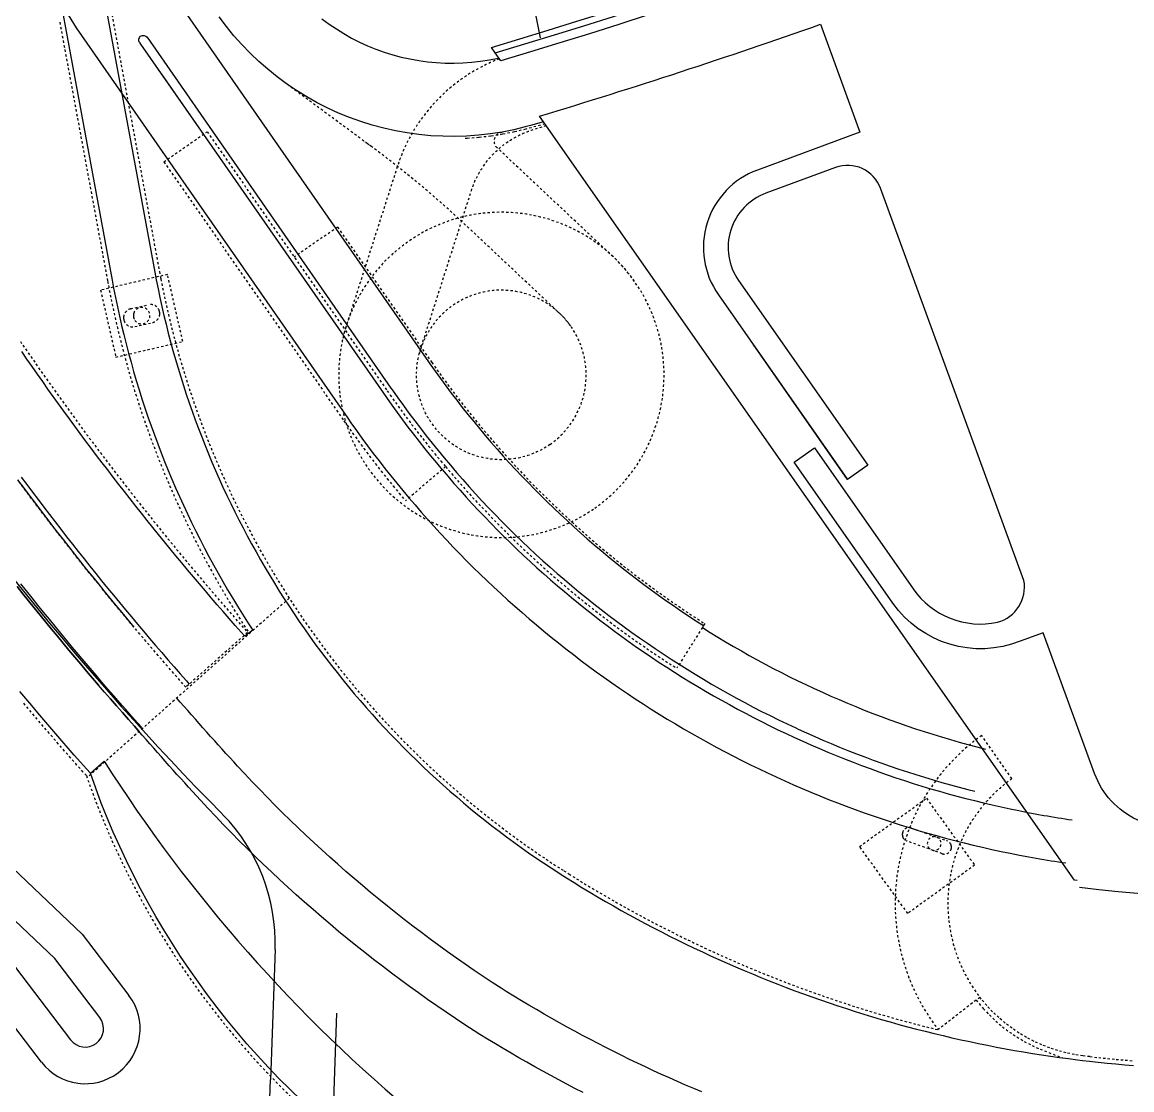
# Model space of a CAD drawing. Header units: millimetres. Extents: x 152904052 to 153933663, y 538271515 to 539240469.
# Drawn here: x 153546542 to 153547753, y 539108637 to 539109802 of the extents above; entities that cross this region are included whole.
import ezdxf

# ---------------------------------------------------------------- set-up
doc = ezdxf.new("R2010")
doc.units = ezdxf.units.MM
doc.linetypes.add('HIDDEN', pattern=[5.08, 2.54, -2.54])
doc.layers.add('BORD', color=7, linetype='Continuous')

msp = doc.modelspace()

# ---------------------------------------------------------------- linework, layer by layer
at = {"layer": 'BORD', "color": 133, "ltscale": 10}
for points in [[(153546563.29219, 539108667.0781767), (153545325.695224, 539110291.6564128, -0.1921171724589647), (153545235.0982918, 539110617.2348299), (153545240.0872142, 539110663.1586404, 0.4142135624070716), (153545107.1644726, 539110828.4811876), (153544920.7460086, 539110848.7327139, 0.212556561656881), (153544866.5287806, 539110831.3254659), (153544598.7239306, 539110591.8802946, 0.4142135623487193), (153544586.8824006, 539110380.0790241), (153545148.6156279, 539109751.814599), (153547395.5468874, 539106802.2957139)], [(153546607.680375, 539108806.8339477), (153546425.8941934, 539108979.454556), (153545389.333102, 539110340.1354855, -0.1921171743004586), (153545314.6303688, 539110608.5948808), (153545333.1600081, 539110779.1631124)], [(153546357.5469582, 539109434.5483199, 0.04755062168680488), (153546759.7515818, 539108938.5388315, 0.0002819243438297929), (153546760.9711203, 539108937.2984713, 0.0002819243438297929)], [(153546818.2264721, 539108790.038207, 0.2058695607024127), (153546760.9705535, 539108937.2982899, 0.2058695607024127)], [(153546563.29219, 539108667.0781767, 1), (153546658.7490076, 539108739.7967846)], [(153546595.1111292, 539108691.3177129, 1), (153546626.9300687, 539108715.5572488)]]:
    msp.add_lwpolyline(points, format="xyb", dxfattribs=at)
at = {"layer": 'BORD', "color": 133}
for points in [[(153547107.8698084, 539109784.7861385), (153547082.5916028, 539109910.3498442), (153547087.2772848, 539109922.2391118), (153547091.0772613, 539109934.4218503), (153547044.8389938, 539110058.2039654), (153546973.9288827, 539110328.6544139), (153547012.2180632, 539110434.6204875), (153547537.795163, 539110802.9869539), (153547585.7409986, 539110803.8557861), (153547623.1112924, 539110779.3855615), (153547890.9688184, 539110396.8598042), (153547908.1761116, 539110372.2852434)], [(153546885.3085902, 539108720.3234692), (153546877.8355284, 539108508.3787727), (153546877.8152677, 539108500.9786811), (153546878.486632, 539108491.596524), (153546879.9313053, 539108482.3367984), (153546882.1417159, 539108473.2294561), (153546885.1025237, 539108464.3377062), (153546888.7931782, 539108455.7232608), (153546893.1880652, 539108447.4459077), (153546898.3028117, 539108439.4913559), (153546900.8135794, 539108436.0625918), (153546907.4293263, 539108427.378159)]]:
    msp.add_lwpolyline(points, dxfattribs=at)
for points in [[(153547058.4813662, 539109768.3574691, 0.07786114273061946), (153548996.0554655, 539110691.8244703, 0.07786114273061946)], [(153548998.8796667, 539110681.6406839, -0.07761659553402439), (153547064.5258798, 539109759.7250085), (153547058.4813662, 539109768.3574691), (153547054.2492692, 539109774.4015707, 0.07496896677067234), (153548924.1622918, 539110651.6922863, 0.07496896677067234)], [(153547827.8642541, 539108928.5125358, -0.4143519681669861), (153547712.3764657, 539108982.0870218), (153547656.2483266, 539109135.4643698), (153547631.2689856, 539109126.3232291, -0.3473918189862055), (153547492.3059858, 539109167.978371), (153547384.5597843, 539109321.8558943), (153547406.6769853, 539109337.3423208), (153547514.4231216, 539109183.4648919, 0.2998769608820547), (153547606.5069661, 539109146.9792991, 0.3880401510341847), (153547635.3436238, 539109192.5891554), (153547478.6959345, 539109620.6490856, 0.4149805656724764), (153547429.857904, 539109643.2412875), (153547353.7921358, 539109615.1791434, 0.4917900396240524), (153547323.9909318, 539109519.9377742), (153547465.0907356, 539109318.4263716), (153547442.9736306, 539109302.9398079)]]:
    msp.add_lwpolyline(points, format="xyb", dxfattribs=at)
at = {"layer": 'BORD', "color": 137}
for points in [[(153546582.6833999, 539110093.9208627), (153546687.1063144, 539109528.8839068), (153546688.6490819, 539109520.726692), (153546690.5834919, 539109510.9889209), (153546692.6145489, 539109501.274005), (153546694.742651, 539109491.5798842), (153546696.9675871, 539109481.9075298), (153546699.2891338, 539109472.2579081), (153546701.707059, 539109462.6319833), (153546704.2211208, 539109453.0307188), (153546706.8310679, 539109443.4550745), (153546709.5366396, 539109433.9060085), (153546712.3375649, 539109424.3844746), (153546715.2335638, 539109414.8914256), (153546718.2243468, 539109405.4278114), (153546721.3096152, 539109395.9945769), (153546724.4890601, 539109386.5926671), (153546727.7623631, 539109377.2230206), (153546731.1291978, 539109367.8865752), (153546734.5892268, 539109358.5842645), (153546738.142104, 539109349.3170183), (153546741.7874754, 539109340.0857644), (153546745.524975, 539109330.8914245), (153546749.3542292, 539109321.7349188), (153546753.2748565, 539109312.6171639), (153546757.2864628, 539109303.5390685), (153546761.3886487, 539109294.5015438), (153546765.5810027, 539109285.5054922), (153546769.8631062, 539109276.5518125), (153546774.2345311, 539109267.641401), (153546778.6948401, 539109258.7751489), (153546783.2435869, 539109249.9539418), (153546787.8803168, 539109241.1786633), (153546792.6045665, 539109232.4501894), (153546797.4158631, 539109223.7693939), (153546802.3137255, 539109215.1371446), (153546807.2976645, 539109206.5543051), (153546812.367181, 539109198.0217327), (153546817.521768, 539109189.5402813), (153546822.7609109, 539109181.1107991), (153546828.0840848, 539109172.734129), (153546833.4907584, 539109164.4111089), (153546838.9803903, 539109156.1425703), (153546844.5524313, 539109147.9293408), (153546850.2063249, 539109139.7722411), (153546855.9415057, 539109131.6720877), (153546861.7573997, 539109123.6296896), (153546867.6534255, 539109115.6458521), (153546873.6289939, 539109107.7213731), (153546879.6835065, 539109099.8570442), (153546885.8163583, 539109092.0536532), (153546892.0269367, 539109084.3119804), (153546898.3146195, 539109076.6327987), (153546904.6787785, 539109069.0168769), (153546911.1187773, 539109061.4649765), (153546917.6339722, 539109053.9778523), (153546924.223711, 539109046.5562537), (153546930.8873349, 539109039.2009224), (153546937.624178, 539109031.9125937), (153546944.4335658, 539109024.691997), (153546951.3148184, 539109017.5398538), (153546958.2672472, 539109010.4568799), (153546965.2901573, 539109003.4437835), (153546972.3828453, 539108996.5012653), (153546979.5446027, 539108989.6300201), (153546986.7747136, 539108982.8307345), (153546994.0724549, 539108976.104089), (153547001.4370967, 539108969.4507563), (153547008.8679022, 539108962.8714004), (153547016.3641284, 539108956.3666816), (153547023.9250264, 539108949.9372485), (153547031.5498394, 539108943.5837445), (153547039.2378053, 539108937.3068054), (153547046.9881549, 539108931.1070582), (153547054.8001133, 539108924.9851229), (153547062.6728997, 539108918.9416127), (153547070.6057266, 539108912.9771309), (153547078.5978008, 539108907.092274), (153547086.6483229, 539108901.287631), (153547094.7564877, 539108895.563782), (153547102.9214845, 539108889.921299), (153547111.1424971, 539108884.3607478), (153547119.4187036, 539108878.8826826), (153547127.7597249, 539108873.4808855), (153547130.5585641, 539108871.6947308), (153547136.1376232, 539108868.1664729), (153547144.5790569, 539108862.8996388), (153547153.0548518, 539108857.6970848), (153547161.5684637, 539108852.556649), (153547170.1194382, 539108847.4786073), (153547178.7073172, 539108842.4632308), (153547187.3316413, 539108837.5107875), (153547195.9919506, 539108832.6215426), (153547204.6877803, 539108827.7957568), (153547213.418667, 539108823.0336895), (153547222.1841428, 539108818.3355937), (153547230.9837396, 539108813.7017221), (153547239.8169866, 539108809.1323216), (153547248.6834111, 539108804.6276379), (153547257.5825388, 539108800.1879094), (153547266.5138956, 539108795.8133755), (153547275.4770007, 539108791.5042691), (153547284.4713783, 539108787.2608217), (153547293.4965449, 539108783.0832586), (153547302.5520197, 539108778.9718053), (153547311.6373175, 539108774.9266803), (153547320.7519521, 539108770.9480999), (153547329.8954366, 539108767.036277), (153547339.067282, 539108763.191421), (153547348.2669985, 539108759.4137378), (153547357.4940925, 539108755.703428), (153547366.7480723, 539108752.0606916), (153547376.0284424, 539108748.4857228), (153547385.334706, 539108744.9787128), (153547394.6663664, 539108741.5398493), (153547404.0229239, 539108738.1693151), (153547413.4038785, 539108734.8672918), (153547422.8087281, 539108731.6339555), (153547432.2369711, 539108728.4694791), (153547441.6881019, 539108725.374032), (153547451.1616151, 539108722.3477789), (153547460.6570055, 539108719.3908825), (153547470.1737639, 539108716.5035009), (153547479.7113826, 539108713.6857886), (153547489.2693506, 539108710.9378949), (153547498.8471569, 539108708.2599685), (153547508.4442896, 539108705.6521518), (153547518.0602356, 539108703.114584), (153547527.6944807, 539108700.6474013), (153547537.3465097, 539108698.2507358), (153547547.0158063, 539108695.9247148), (153547556.7018533, 539108693.6694635), (153547566.4041331, 539108691.4851022), (153547576.122127, 539108689.3717479), (153547585.8553146, 539108687.3295132), (153547595.6031758, 539108685.3585079), (153547605.36519, 539108683.4588361), (153547615.1408345, 539108681.6306009), (153547624.9295865, 539108679.873899), (153547634.7309229, 539108678.1888254), (153547644.5443191, 539108676.5754695), (153547654.3692513, 539108675.0339177), (153547664.2051931, 539108673.5642519), (153547674.0516188, 539108672.1665516), (153547683.9080026, 539108670.8408914), (153547693.7797149, 539108669.5865922), (153547699.3799945, 539108668.907587), (153547706.6676395, 539108668.0595918), (153547716.323608, 539108666.9969625), (153547725.9869203, 539108666.003331), (153547735.6570833, 539108665.0787477), (153547745.3336037, 539108664.2232603), (153547755.0159882, 539108663.4369123)], [(153546535.9698357, 539110085.313101), (153546640.4152854, 539109520.1542089), (153546642.0169832, 539109511.6854081), (153546644.0401304, 539109501.5009327), (153546646.1683926, 539109491.3210648), (153546648.3983454, 539109481.1629887), (153546650.7297655, 539109471.0277195), (153546653.1624202, 539109460.9162707), (153546655.6960665, 539109450.8296536), (153546658.3304503, 539109440.7688774), (153546661.0653082, 539109430.734947), (153546663.9003673, 539109420.7288666), (153546666.8353438, 539109410.751637), (153546669.869944, 539109400.8042552), (153546673.0038645, 539109390.887716), (153546676.2367921, 539109381.0030117), (153546679.5684035, 539109371.1511303), (153546682.9983658, 539109361.3330569), (153546686.5263353, 539109351.5497737), (153546690.1519602, 539109341.8022592), (153546693.8748766, 539109332.0914873), (153546697.6947134, 539109322.4184287), (153546701.611088, 539109312.7840523), (153546705.6236089, 539109303.18932), (153546709.7318751, 539109293.6351928), (153546713.9354755, 539109284.1226249), (153546718.2339898, 539109274.6525679), (153546722.6269879, 539109265.225969), (153546727.1140311, 539109255.843771), (153546731.6946703, 539109246.5069108), (153546736.3684474, 539109237.216324), (153546741.1348955, 539109227.9729385), (153546745.9935376, 539109218.7776791), (153546750.9438874, 539109209.6314642), (153546755.9854504, 539109200.5352099), (153546761.1177223, 539109191.489825), (153546766.3401901, 539109182.4962146), (153546771.6523315, 539109173.5552776), (153546777.0536151, 539109164.6679075), (153546782.5435011, 539109155.8349941), (153546788.1214392, 539109147.0574205), (153546793.8043389, 539109138.309179), (153546785.2330171, 539109131.7822094), (153546781.3937796, 539109136.107836), (153546774.7943487, 539109143.5899811), (153546768.2181675, 539109151.0925694), (153546761.6653002, 539109158.6155287), (153546755.13581, 539109166.158786), (153546748.6297587, 539109173.7222698), (153546742.1472096, 539109181.3059063), (153546735.6882254, 539109188.9096227), (153546729.2528676, 539109196.533346), (153546722.8411991, 539109204.1770027), (153546716.4532806, 539109211.840519), (153546710.089174, 539109219.5238211), (153546703.7489409, 539109227.2268355), (153546697.4326418, 539109234.9494877), (153546691.1403384, 539109242.6917026), (153546684.8720897, 539109250.4534068), (153546678.6279582, 539109258.2345247), (153546672.4080026, 539109266.034982), (153546666.2122834, 539109273.8547041), (153546660.0408599, 539109281.6936146), (153546653.8937916, 539109289.5516379), (153546647.7711378, 539109297.4286993), (153546641.6729571, 539109305.3247223), (153546635.5993083, 539109313.2396305), (153546629.5502503, 539109321.1733487), (153546623.5258415, 539109329.1258001), (153546617.5261399, 539109337.0969081), (153546611.5512019, 539109345.0865948), (153546605.6010862, 539109353.094785), (153546599.6758513, 539109361.1214017), (153546593.7755517, 539109369.1663659), (153546587.9002457, 539109377.2296011), (153546582.0499892, 539109385.3110297), (153546576.2248393, 539109393.410574), (153546570.4248518, 539109401.5281549), (153546564.650083, 539109409.6636965), (153546558.9005878, 539109417.8171182), (153546553.1764212, 539109425.988342), (153546547.4776391, 539109434.1772901), (153546541.8042966, 539109442.3838835)], [(153546644.388756, 539109922.0397213), (153546985.7344648, 539109431.1349173), (153546987.1278738, 539109429.135957), (153546992.8503066, 539109421.0285052), (153546998.6384395, 539109412.989645), (153547004.5019746, 539109405.0056163), (153547010.4403934, 539109397.0771269), (153547016.4531686, 539109389.2048783), (153547022.539768, 539109381.389569), (153547028.6996537, 539109373.6318908), (153547034.9322779, 539109365.9325297), (153547041.2370896, 539109358.2921693), (153547047.6135308, 539109350.7114863), (153547054.0610354, 539109343.1911508), (153547060.5790334, 539109335.7318301), (153547067.1669472, 539109328.3341854), (153547073.8241932, 539109320.9988711), (153547080.5501812, 539109313.726537), (153547087.3443159, 539109306.5178268), (153547094.2059957, 539109299.3733811), (153547101.134612, 539109292.2938304), (153547108.1295521, 539109285.2798035), (153547115.190195, 539109278.3319204), (153547122.3159166, 539109271.4507974), (153547129.5060849, 539109264.6370435), (153547136.7600634, 539109257.891263), (153547144.0772093, 539109251.214053), (153547151.4568747, 539109244.6060045), (153547158.8984052, 539109238.0677037), (153547166.4011428, 539109231.5997293), (153547173.9644215, 539109225.2026544), (153547181.5875732, 539109218.8770458), (153547189.2699208, 539109212.6234629), (153547197.0107846, 539109206.4424608), (153547204.8094785, 539109200.3345864), (153547212.6653126, 539109194.3003812), (153547220.5775902, 539109188.3403792), (153547228.5456111, 539109182.4551086), (153547236.5686687, 539109176.645091), (153547244.6460521, 539109170.9108403), (153547252.7770467, 539109165.2528648), (153547260.9609326, 539109159.6716663), (153547269.1969835, 539109154.1677384), (153547277.4844708, 539109148.7415688), (153547285.7843516, 539109143.418208), (153547284.4828725, 539109141.2829254), (153547292.8909494, 539109136.0011919), (153547301.348364, 539109130.7988255), (153547309.8543665, 539109125.6762877), (153547318.408204, 539109120.634033), (153547327.0091182, 539109115.6725059), (153547335.6563477, 539109110.7921472), (153547344.3491262, 539109105.9933898), (153547353.086684, 539109101.2766576), (153547361.8682466, 539109096.642369), (153547370.6930368, 539109092.090935), (153547379.5602725, 539109087.6227579), (153547388.4691682, 539109083.2382333), (153547397.4189343, 539109078.9377506), (153547406.4087794, 539109074.7216902), (153547415.4379059, 539109070.590425), (153547424.5055144, 539109066.5443223), (153547433.6108016, 539109062.5837393), (153547442.7529617, 539109058.7090275), (153547451.9311841, 539109054.9205302), (153547461.1446548, 539109051.2185819), (153547470.3925598, 539109047.6035117), (153547479.6740784, 539109044.0756392), (153547488.9883894, 539109040.6352777), (153547498.3346664, 539109037.2827306), (153547507.7120836, 539109034.0182962), (153547517.1198084, 539109030.8422631), (153547526.5570089, 539109027.7549129), (153547536.0228471, 539109024.7565179), (153547545.5164863, 539109021.8473454), (153547555.0370852, 539109019.027652), (153547564.5838004, 539109016.297688), (153547574.1557868, 539109013.657695), (153547583.7521949, 539109011.1079068), (153547593.3721762, 539109008.64855)], [(153546571.0612031, 539109844.9852681), (153546601.3213893, 539109795.6748941), (153546700.9830848, 539109652.3468733)], [(153547111.1293523, 539109693.1683955), (153547097.0844327, 539109689.1439505), (153547091.0846032, 539109687.4888368), (153547078.8177347, 539109684.507279), (153547066.0484367, 539109681.9617581), (153547053.1841896, 539109679.950347), (153547040.2473219, 539109678.4765363), (153547027.2602926, 539109677.5428854), (153547014.2456437, 539109677.1510148), (153547001.2259672, 539109677.301604), (153546988.2238641, 539109677.9943922), (153546975.2619035, 539109679.2281766), (153546962.362586, 539109681.0008157), (153546949.5483021, 539109683.309232), (153546936.8412966, 539109686.1494191), (153546924.2636275, 539109689.5164461), (153546911.8371265, 539109693.4044698), (153546899.5833653, 539109697.8067391), (153546887.523614, 539109702.7156131), (153546875.678807, 539109708.1225712), (153546864.069505, 539109714.0182271), (153546852.715861, 539109720.392347), (153546841.6375819, 539109727.2338665), (153546830.8538997, 539109734.5309092), (153546820.3835313, 539109742.2708082), (153546810.2446535, 539109750.440129), (153546800.454865, 539109759.0246904), (153546791.0311605, 539109768.0095911), (153546781.9898979, 539109777.3792343), (153546773.3467708, 539109787.1173553), (153546765.1167833, 539109797.2070507), (153546757.3142203, 539109807.630805)], [(153546869.2789494, 539109805.6112905), (153546877.0684562, 539109799.8531353), (153546885.0910563, 539109794.4244474), (153546893.3328227, 539109789.3346486), (153546901.7794498, 539109784.5925758), (153546910.4162749, 539109780.2064595), (153546919.2283052, 539109776.183913), (153546928.2002459, 539109772.5319202), (153546937.3165219, 539109769.2568197), (153546946.5613083, 539109766.3642964), (153546955.9185578, 539109763.859372), (153546965.3720275, 539109761.7463939), (153546974.9053079, 539109760.0290308), (153546984.5018492, 539109758.7102623), (153546994.144995, 539109757.7923799), (153547003.8180049, 539109757.2769749), (153547013.5040886, 539109757.1649425), (153547023.1864318, 539109757.4564778), (153547032.8482276, 539109758.1510745), (153547042.4727052, 539109759.2475263), (153547052.0431568, 539109760.7439307), (153547061.5429692, 539109762.6376896), (153547062.349188, 539109762.833647)], [(153546671.4747838, 539109777.9872732), (153546739.9817898, 539109679.4642298)], [(153546694.3104525, 539109745.1462587), (153546936.4706208, 539109396.884696), (153546939.7799566, 539109392.1516354), (153546945.5331415, 539109384.045789), (153546951.3543608, 539109375.9973149), (153546957.2472079, 539109368.0011351), (153546963.211214, 539109360.0578895), (153546969.2459031, 539109352.1682088), (153546975.3713725, 539109344.3063111)], [(153546746.2855741, 539109687.9149855), (153546944.6997984, 539109402.5664556), (153546946.1937438, 539109400.4232695), (153546952.1364704, 539109392.0037076), (153546958.1995769, 539109383.5829494), (153546964.3416681, 539109375.2196274), (153546970.5622002, 539109366.9144835), (153546976.8606212, 539109358.668253), (153546983.2363737, 539109350.4816651), (153546989.6888929, 539109342.3554467), (153546996.2176074, 539109334.2903166), (153547002.8219388, 539109326.2869897), (153547009.5013021, 539109318.3461752), (153547016.2551046, 539109310.4685748), (153547023.0827501, 539109302.6548889), (153547029.9836324, 539109294.9058073), (153547036.9571404, 539109287.2220182), (153547044.0026564, 539109279.6042013), (153547051.1195565, 539109272.0530312), (153547058.3072101, 539109264.5691774), (153547065.564981, 539109257.1533027), (153547072.8922259, 539109249.8060639), (153547080.288295, 539109242.5281117), (153547087.7525344, 539109235.3200908), (153547095.2842824, 539109228.1826398), (153547102.8828716, 539109221.116391), (153547110.5476294, 539109214.1219697), (153547118.2778766, 539109207.1999967), (153547126.0729279, 539109200.351084), (153547133.9320936, 539109193.5758388), (153547141.8546777, 539109186.8748615), (153547149.8399779, 539109180.2487457), (153547157.8872867, 539109173.698077), (153547165.9958914, 539109167.2234378), (153547174.165074, 539109160.8253994), (153547182.3941107, 539109154.5045303), (153547190.6822734, 539109148.26139), (153547199.0288259, 539109142.0965309), (153547207.433031, 539109136.0104997), (153547215.8941426, 539109130.0038351), (153547224.4114122, 539109124.0770695), (153547232.9840853, 539109118.2307277), (153547241.6114022, 539109112.4653275), (153547250.2925988, 539109106.7813802), (153547259.0269055, 539109101.1793883), (153547267.8135499, 539109095.6598482), (153547276.6517528, 539109090.2232503), (153547285.5407314, 539109084.8700743), (153547294.4796987, 539109079.6007955), (153547303.4678619, 539109074.4158797), (153547312.5044257, 539109069.3157868), (153547321.58859, 539109064.3009694), (153547330.719549, 539109059.3718698), (153547339.896495, 539109054.5289266), (153547349.1186141, 539109049.7725676), (153547358.3850899, 539109045.1032137), (153547367.695101, 539109040.5212799), (153547377.0478243, 539109036.0271715), (153547386.401953, 539109031.6402683)], [(153546700.9830848, 539109652.3468733), (153546897.5089442, 539109369.7140877), (153546900.9565654, 539109364.7832489), (153546906.9410837, 539109356.3514698), (153546913.0239334, 539109347.9412627), (153546919.1816298, 539109339.5857012), (153546925.4136845, 539109331.2854519), (153546931.7195981, 539109323.0411751), (153546938.098869, 539109314.8535291), (153546944.5509886, 539109306.723167), (153546951.075443, 539109298.6507366), (153546957.6717111, 539109290.6368804), (153546964.3392687, 539109282.6822387)], [(153546975.3684869, 539109344.3040209), (153546975.4381329, 539109344.2146316), (153546981.6266153, 539109336.4164808), (153546987.8844767, 539109328.6738944), (153546994.1970202, 539109321.0047376), (153547000.6428561, 539109313.332042)], [(153546537.2939919, 539109302.5066628), (153546543.4014196, 539109294.2867469), (153546549.5343266, 539109286.0858238), (153546555.692652, 539109277.9039711), (153546561.8763378, 539109269.7412677), (153546568.0853246, 539109261.5977933), (153546574.3195515, 539109253.4736257), (153546580.5789599, 539109245.3688434), (153546586.8634879, 539109237.2835233), (153546593.1730763, 539109229.2177446), (153546599.5076643, 539109221.1715846), (153546605.8671892, 539109213.1451201), (153546612.2515913, 539109205.1384296), (153546618.6608098, 539109197.1515899), (153546625.0947813, 539109189.184677), (153546631.5534447, 539109181.237768), (153546638.0367377, 539109173.3109401), (153546644.5445977, 539109165.404269), (153546651.0769621, 539109157.5178305), (153546657.6337681, 539109149.6517022), (153546664.2149526, 539109141.8059578)], [(153546541.3120561, 539109305.482435), (153546547.4102303, 539109297.2749736), (153546553.5338445, 539109289.0864756), (153546559.68284, 539109280.9170195), (153546565.8571566, 539109272.7666845), (153546572.0567354, 539109264.6355491), (153546578.2815166, 539109256.5236902), (153546584.531441, 539109248.4311876), (153546590.8064471, 539109240.3581183), (153546597.1064751, 539109232.3045607), (153546603.4314651, 539109224.270592), (153546609.7813551, 539109216.256289), (153546616.1560839, 539109208.2617294), (153546622.5555907, 539109200.2869906), (153546628.979814, 539109192.332149), (153546635.4286913, 539109184.3972812), (153546641.9021613, 539109176.4824635), (153546648.400161, 539109168.5877724), (153546654.922628, 539109160.7132832), (153546661.4694992, 539109152.8590723), (153546668.0407124, 539109145.0252163), (153546674.636204, 539109137.2117889), (153546681.2559093, 539109129.4188659), (153546687.899766, 539109121.6465228), (153546694.5677099, 539109113.8948343), (153546701.2596762, 539109106.1638746), (153546707.9756014, 539109098.4537187), (153546714.7154201, 539109090.7644408), (153546721.479067, 539109083.0961146), (153546724.6373143, 539109079.537752)], [(153546536.9240388, 539109186.0267973), (153546543.1036757, 539109178.2211761), (153546549.3063456, 539109170.433846), (153546555.5319926, 539109162.6648729), (153546561.7805648, 539109154.9143255), (153546568.0520056, 539109147.1822717), (153546574.3462614, 539109139.468779), (153546580.6632773, 539109131.7739146), (153546587.002997, 539109124.0977457), (153546593.365367, 539109116.4403381), (153546599.7503305, 539109108.8017606), (153546606.1578314, 539109101.1820784), (153546612.5878152, 539109093.5813589), (153546619.0402249, 539109085.9996681), (153546625.5150043, 539109078.437072)], [(153546668.9931442, 539109028.8026512), (153546664.8302661, 539109033.4661705), (153546658.2224622, 539109040.912818), (153546651.6366857, 539109048.3789532), (153546645.0729941, 539109055.864511), (153546638.5314455, 539109063.3694279), (153546632.0120966, 539109070.8936367), (153546625.5150043, 539109078.437072), (153546619.0402249, 539109085.9996681), (153546612.5878152, 539109093.5813589), (153546606.1578314, 539109101.1820784), (153546599.7503305, 539109108.8017606), (153546593.365367, 539109116.4403381), (153546587.002997, 539109124.0977457), (153546580.6632773, 539109131.7739146), (153546574.3462614, 539109139.468779), (153546568.0520056, 539109147.1822717), (153546561.7805648, 539109154.9143255), (153546555.5319926, 539109162.6648729), (153546549.3063456, 539109170.433846), (153546543.1036757, 539109178.2211761), (153546536.9240388, 539109186.0267973)], [(153546672.7232216, 539109032.1322944), (153546668.5652617, 539109036.7903042), (153546661.9672615, 539109044.2259028), (153546655.3912564, 539109051.6809607), (153546648.8373036, 539109059.1554127), (153546642.3054605, 539109066.6491945), (153546635.7957838, 539109074.1622393), (153546629.3083311, 539109081.6944826), (153546622.8431587, 539109089.2458584), (153546616.4003221, 539109096.8163006), (153546609.9798787, 539109104.4057434), (153546603.5818838, 539109112.0141201), (153546597.2063937, 539109119.6413642), (153546590.853464, 539109127.2874106), (153546584.52315, 539109134.9521909), (153546578.2155064, 539109142.6356385), (153546571.9305891, 539109150.3376868), (153546565.6684533, 539109158.0582688), (153546559.4291524, 539109165.7973166), (153546553.2127416, 539109173.5547625), (153546547.0192751, 539109181.3305396), (153546540.8488067, 539109189.124579)], [(153546632.0120966, 539109070.8936367), (153546638.5314455, 539109063.3694279), (153546645.0729941, 539109055.864511), (153546651.6366857, 539109048.3789532), (153546658.2224622, 539109040.912818), (153546664.8302661, 539109033.4661705), (153546669.0877184, 539109028.6967022)], [(153547386.4060144, 539109031.6489282), (153547389.034365, 539109030.4253478), (153547397.9951893, 539109026.3507485), (153547406.9920364, 539109022.3563176), (153547416.0241894, 539109018.442374), (153547425.0909278, 539109014.6092294), (153547434.1915288, 539109010.8571897), (153547443.325267, 539109007.186554), (153547452.491414, 539109003.5976143), (153547461.6892395, 539109000.090657), (153547470.9180096, 539108996.6659625), (153547480.1769898, 539108993.3238027), (153547489.465441, 539108990.0644448), (153547498.7826232, 539108986.8881485), (153547508.1277925, 539108983.7951663), (153547517.5002059, 539108980.7857454), (153547526.8991145, 539108977.8601255), (153547536.3237702, 539108975.0185399), (153547545.773421, 539108972.2612156), (153547555.2473139, 539108969.588372), (153547564.7446936, 539108967.0002215), (153547574.2648026, 539108964.4969711), (153547581.6089759, 539108962.635814)]]:
    msp.add_lwpolyline(points, dxfattribs=at)
at = {"layer": 'BORD', "color": 133, "linetype": 'HIDDEN'}
for points in [[(153546587.6006172, 539110094.8269432), (153546692.0211598, 539109529.8028228), (153546693.5577241, 539109521.6784062), (153546695.4827923, 539109511.9876562), (153546697.5036172, 539109502.3216825), (153546699.6209993, 539109492.6764001), (153546701.8347264, 539109483.052773), (153546704.1445768, 539109473.4517641), (153546706.5503214, 539109463.8743339), (153546709.0517178, 539109454.3214391), (153546711.6485161, 539109444.7940354), (153546714.3404576, 539109435.2930758), (153546717.1272722, 539109425.8195097), (153546720.008682, 539109416.3742864), (153546722.9843979, 539109406.9583478), (153546726.0541231, 539109397.5726366), (153546729.2175497, 539109388.2180917), (153546732.4743629, 539109378.8956484), (153546735.824236, 539109369.6062386), (153546739.2668343, 539109360.3507915), (153546742.8018129, 539109351.1302328), (153546746.428819, 539109341.9454839), (153546750.1474894, 539109332.7974635), (153546753.9574528, 539109323.6870877), (153546757.858328, 539109314.6152651), (153546761.8497248, 539109305.582905), (153546765.9312443, 539109296.5909102), (153546770.1024783, 539109287.6401787), (153546774.3630092, 539109278.7316065), (153546778.7124111, 539109269.8660839), (153546783.1502494, 539109261.0444988), (153546787.6760807, 539109252.2677321), (153546792.2894514, 539109243.5366616), (153546796.9899014, 539109234.8521607), (153546801.7769592, 539109226.2150974), (153546806.6501468, 539109217.6263359), (153546811.6089776, 539109209.0867355), (153546816.6529545, 539109200.5971494), (153546821.7815739, 539109192.158426), (153546826.9943222, 539109183.7714105), (153546832.2906792, 539109175.4369407), (153546837.6701148, 539109167.1558506), (153546843.1320908, 539109158.9289675), (153546848.6760606, 539109150.7571146), (153546854.3014707, 539109142.6411098), (153546860.0077581, 539109134.5817631), (153546865.7943528, 539109126.5798817), (153546871.6606755, 539109118.6362653), (153546877.6061398, 539109110.7517084), (153546883.6301511, 539109102.9269996), (153546889.7321064, 539109095.1629212), (153546895.9113963, 539109087.4602486), (153546902.1674036, 539109079.8197541), (153546908.4995002, 539109072.2421997), (153546914.9070557, 539109064.7283447), (153546921.3894276, 539109057.2789396), (153546927.9459686, 539109049.8947299), (153546934.5760226, 539109042.5764537), (153546941.2789261, 539109035.3248422), (153546948.0540092, 539109028.1406217), (153546954.9005951, 539109021.0245104), (153546961.8179988, 539109013.9772198), (153546968.8055278, 539109006.9994531), (153546975.8624849, 539109000.0919108), (153546982.9881623, 539108993.2552817), (153546990.1818497, 539108986.4902503), (153546997.442825, 539108979.7974925), (153547004.7703651, 539108973.1776783), (153547012.163735, 539108966.631469), (153547019.6221967, 539108960.1595187), (153547027.145004, 539108953.7624764), (153547034.7314041, 539108947.4409802), (153547042.3806392, 539108941.1956633), (153547050.0919442, 539108935.0271492), (153547057.864547, 539108928.9360557), (153547065.6976716, 539108922.9229919), (153547073.5905343, 539108916.988558), (153547081.5423454, 539108911.133348), (153547089.5523099, 539108905.3579481), (153547097.6196274, 539108899.6629348), (153547105.7434903, 539108894.0488787), (153547113.9230868, 539108888.51634), (153547122.157599, 539108883.0658727), (153547130.463618, 539108877.686743), (153547133.2397218, 539108875.9150982), (153547138.7972464, 539108872.4004583), (153547147.2102661, 539108867.1513532), (153547155.6548995, 539108861.9679258), (153547164.1372111, 539108856.8463893), (153547172.6567478, 539108851.7870167), (153547181.2130538, 539108846.7900796), (153547189.8056707, 539108841.8558438), (153547198.4341398, 539108836.9845737), (153547207.0980002, 539108832.1765306), (153547215.7967878, 539108827.4319706), (153547224.5300371, 539108822.7511473), (153547233.2972822, 539108818.1343122), (153547242.0980539, 539108813.5817118), (153547250.9318805, 539108809.0935882), (153547259.798291, 539108804.6701825), (153547268.6968113, 539108800.3117323), (153547277.6269647, 539108796.0184684), (153547286.5882741, 539108791.7906216), (153547295.58026, 539108787.628418), (153547304.6024417, 539108783.5320797), (153547313.6543375, 539108779.501827), (153547322.7354622, 539108775.5378735), (153547331.845331, 539108771.6404328), (153547340.9834561, 539108767.8097122), (153547350.1493493, 539108764.045917), (153547359.3425203, 539108760.3492484), (153547368.5624778, 539108756.7199049), (153547377.8087285, 539108753.1580794), (153547387.0807777, 539108749.6639624), (153547396.3781303, 539108746.2377416), (153547405.7002882, 539108742.8796), (153547415.0467541, 539108739.5897167), (153547424.417027, 539108736.368267), (153547433.8106067, 539108733.2154248), (153547443.2269908, 539108730.1313584), (153547452.6656747, 539108727.1162314), (153547462.1261554, 539108724.1702063), (153547471.6079256, 539108721.29344), (153547481.1104788, 539108718.4860861), (153547490.6333072, 539108715.7482958), (153547500.1759008, 539108713.0802147), (153547509.7377498, 539108710.4819853), (153547519.3183428, 539108707.9537472), (153547528.9171676, 539108705.4956355), (153547538.5337105, 539108703.1077806), (153547541.5813184, 539108702.3746564)], [(153546583.2719069, 539109801.8459637), (153546635.4833532, 539109519.327668)], [(153546923.3370472, 539109666.092183), (153546830.8085842, 539109734.4991789)], [(153546744.0869164, 539109682.3186882), (153546940.5738964, 539109399.741817), (153546943.876318, 539109395.0186458), (153546949.6179363, 539109386.9290955), (153546955.4260736, 539109378.8987082), (153546961.3056784, 539109370.9204977), (153546967.256282, 539109362.9951017), (153546973.2774096, 539109355.1231513), (153546979.3685822, 539109347.3052741)], [(153547112.6460165, 539109691.0023742), (153547097.7611781, 539109686.737258), (153547091.7123877, 539109685.0686383), (153547079.3575715, 539109682.0657039), (153547066.4861022, 539109679.4998152), (153547053.5189232, 539109677.4723097), (153547040.4785439, 539109675.9867072), (153547027.3876008, 539109675.0455856), (153547025.4744223, 539109674.9879799)], [(153546696.8779579, 539109649.492415), (153546893.4038177, 539109366.8596294), (153546896.8514388, 539109361.9287903), (153546902.8359568, 539109353.4970112), (153546908.9188064, 539109345.0868039), (153546915.0765035, 539109336.7312424), (153546921.3085571, 539109328.4309926), (153546927.6144713, 539109320.1867168), (153546933.9937422, 539109311.9990706), (153546940.4458622, 539109303.8687086), (153546946.9703161, 539109295.796277), (153546953.5665842, 539109287.7824218), (153546960.2341416, 539109279.82778)], [(153546886.4409969, 539109578.3124881), (153546987.7861985, 539109432.5633404), (153546989.1745808, 539109430.571592), (153546994.8859984, 539109422.4797454), (153547000.660383, 539109414.4599798), (153547006.5099902, 539109406.4949157), (153547012.4343027, 539109398.5852587), (153547018.4327964, 539109390.73171), (153547024.5049384, 539109382.9349645), (153547030.6501912, 539109375.1957126), (153547036.8680115, 539109367.5146403), (153547043.157847, 539109359.8924284), (153547049.519142, 539109352.3297515), (153547055.9513323, 539109344.8272798), (153547062.4538478, 539109337.3856778), (153547069.0261135, 539109330.0056049), (153547075.6675459, 539109322.6877139), (153547082.3775583, 539109315.4326539), (153547089.1555542, 539109308.2410669), (153547096.000935, 539109301.1135912), (153547102.9130936, 539109294.0508571), (153547109.8914182, 539109287.0534899), (153547116.9352902, 539109280.1221112), (153547124.0440856, 539109273.2573323), (153547131.2171749, 539109266.459764), (153547138.4539235, 539109259.7300067), (153547145.753688, 539109253.0686564), (153547153.1158246, 539109246.476305), (153547160.5396791, 539109239.9535344), (153547168.0245951, 539109233.5009238), (153547175.5699094, 539109227.1190436), (153547183.1749523, 539109220.8084602), (153547190.8390521, 539109214.5697317), (153547198.5615287, 539109208.4034119), (153547206.3416987, 539109202.3100455), (153547214.1788729, 539109196.2901738), (153547222.0723561, 539109190.3443284), (153547230.0214499, 539109184.4730376), (153547238.0254502, 539109178.6768203), (153547246.0836474, 539109172.9561906), (153547254.1953287, 539109167.3116549), (153547262.3597744, 539109161.7437134), (153547270.5762627, 539109156.2528586), (153547287.0650398, 539109145.4569565)], [(153546540.2825131, 539109453.4321599), (153546545.9215781, 539109445.2207913), (153546551.5860978, 539109437.0269613), (153546557.276017, 539109428.8507494), (153546562.9912812, 539109420.6922331), (153546568.731835, 539109412.5514915), (153546574.4976231, 539109404.4286032), (153546580.2885903, 539109396.3236462), (153546586.1046812, 539109388.2366986), (153546591.9458387, 539109380.1678383), (153546597.8120072, 539109372.1171434), (153546603.7031302, 539109364.0846903), (153546609.6191508, 539109356.0705571), (153546615.5600129, 539109348.074822), (153546621.5256584, 539109340.0975599), (153546627.5160297, 539109332.138849), (153546633.5310693, 539109324.1987655), (153546639.5707191, 539109316.2773857), (153546645.6349223, 539109308.3747869), (153546651.7236186, 539109300.4910436), (153546657.8367509, 539109292.6262333), (153546663.9742588, 539109284.7804303), (153546670.1360849, 539109276.9537113), (153546676.3221686, 539109269.1461511), (153546682.5324506, 539109261.3578248), (153546688.7668719, 539109253.5888078), (153546695.025371, 539109245.8391747), (153546701.3078891, 539109238.1090004), (153546707.6143645, 539109230.3983588), (153546713.9447372, 539109222.707324), (153546720.2989463, 539109215.0359713), (153546726.67693, 539109207.3843733), (153546733.0786276, 539109199.7526044), (153546739.5039768, 539109192.1407378), (153546745.9529163, 539109184.5488467), (153546752.4253831, 539109176.9770042), (153546758.9213166, 539109169.4252832), (153546765.4406517, 539109161.893757), (153546771.9833282, 539109154.3824973), (153546778.5492813, 539109146.891577), (153546785.1384491, 539109139.4210684), (153546788.2091498, 539109135.9613435), (153546720.8977946, 539109076.2187169), (153546717.7343973, 539109079.7828817), (153546710.9604866, 539109087.4628441), (153546704.2104409, 539109095.1637907), (153546697.4843252, 539109102.8856468), (153546690.782204, 539109110.6283374), (153546684.1041415, 539109118.3917887), (153546677.4502032, 539109126.1759257), (153546670.8204522, 539109133.9806743), (153546664.2149526, 539109141.8059578), (153546657.6337681, 539109149.6517022), (153546651.0769621, 539109157.5178305), (153546644.5445977, 539109165.404269), (153546638.0367377, 539109173.3109401), (153546631.5534447, 539109181.237768), (153546625.0947813, 539109189.184677), (153546618.6608098, 539109197.1515899), (153546612.2515913, 539109205.1384296), (153546605.8671892, 539109213.1451201), (153546599.5076643, 539109221.1715846), (153546593.1730763, 539109229.2177446), (153546586.8634879, 539109237.2835233), (153546580.5789599, 539109245.3688434), (153546574.3195515, 539109253.4736257), (153546568.0853246, 539109261.5977933), (153546561.8763378, 539109269.7412677), (153546555.692652, 539109277.9039711), (153546549.5343266, 539109286.0858238), (153546543.4014196, 539109294.2867469), (153546537.2939919, 539109302.5066628)], [(153546979.3060339, 539109347.3908746), (153546985.7878169, 539109339.2278025), (153546992.3461401, 539109331.1260953), (153546998.9804237, 539109323.0864718), (153547004.2500519, 539109316.8216316)], [(153547004.2440293, 539109316.8164912), (153547010.6996586, 539109309.2528994), (153547017.1860641, 539109301.7892423), (153547023.7388511, 539109294.3837957), (153547030.3574955, 539109287.0371511), (153547037.0414702, 539109279.7498943), (153547043.7902432, 539109272.5226047), (153547050.6032746, 539109265.3558595), (153547057.4800231, 539109258.2502298), (153547064.4199396, 539109251.2062818), (153547071.4224706, 539109244.2245775), (153547078.4870593, 539109237.3056736), (153547085.6131404, 539109230.4501204), (153547092.8001479, 539109223.6584661), (153547100.0475075, 539109216.931251), (153547107.3546423, 539109210.2690123), (153547114.7209687, 539109203.6722803), (153547122.1459001, 539109197.1415812), (153547129.6288447, 539109190.6774346), (153547137.1692056, 539109184.2803574), (153547144.7663827, 539109177.9508599), (153547152.4197689, 539109171.6894448), (153547160.1287553, 539109165.4966124), (153547167.8927265, 539109159.3728561), (153547175.7110636, 539109153.3186641), (153547183.5831446, 539109147.3345187), (153547191.5083399, 539109141.420898), (153547199.4860196, 539109135.5782723), (153547207.5155467, 539109129.8071082), (153547215.5962808, 539109124.1078653), (153547223.7275786, 539109118.4809973), (153547231.9087923, 539109112.9269546), (153547240.1392676, 539109107.4461777), (153547248.4183499, 539109102.0391053), (153547256.5283747, 539109096.8451462)], [(153546833.7023305, 539109173.2638483), (153546613.4106854, 539108977.7425797)], [(153547583.1841344, 539108734.7004689), (153547590.9994803, 539108725.4254652), (153547597.5711232, 539108718.4521527), (153547604.5198334, 539108711.8545017), (153547611.8241713, 539108705.6528704), (153547619.4615976, 539108699.8663952), (153547627.4085464, 539108694.5129306), (153547635.6404969, 539108689.6089959), (153547644.1320466, 539108685.1697216), (153547652.8569953, 539108681.208807), (153547677.228157, 539108671.7393148)], [(153547707.2323322, 539108673.0276337), (153547699.5939551, 539108673.9234936), (153547690.4198596, 539108675.2948008), (153547681.3085712, 539108677.1790872), (153547672.3159689, 539108679.5663893), (153547663.4698002, 539108682.4493396), (153547654.7973605, 539108685.8190434), (153547646.3254111, 539108689.6651034), (153547638.0800915, 539108693.9756508), (153547630.0868456, 539108698.7373857), (153547622.3703355, 539108703.9356146), (153547614.9543731, 539108709.5542982), (153547607.8618404, 539108715.5761001), (153547601.1146229, 539108721.9824371), (153547594.7335395, 539108728.7535439), (153547588.7382798, 539108735.868526), (153547587.2007821, 539108737.821446)], [(153547707.2323322, 539108673.0276337), (153547716.8528007, 539108671.9689109), (153547726.4805858, 539108670.9789329), (153547736.1151972, 539108670.0577493), (153547745.7561414, 539108669.2054067), (153547755.4029289, 539108668.4219494)]]:
    msp.add_lwpolyline(points, dxfattribs=at)
at = {"layer": 'BORD', "color": 133, "flags": 128}
for points in [[(153547106.8152127, 539109699.3296263, 0.01149589035124192), (153547413.2244346, 539109799.5583668)], [(153547344.4469754, 539109640.5103102, 0.491790039624027), (153547301.8738267, 539109504.4512103)], [(153547695.936446, 539108857.977315, 0.1362228738292075), (153548357.7987584, 539108953.3985935)]]:
    msp.add_lwpolyline(points, format="xyb", dxfattribs=at)
for points in [[(153547413.2244346, 539109799.5583668), (153547456.3237886, 539109681.7838463)], [(153547690.5639364, 539108865.6500051), (153547106.8152127, 539109699.3296263)], [(153547456.3237886, 539109681.7838463), (153547344.4469754, 539109640.5103102)], [(153547301.8738267, 539109504.4512103), (153547442.9736306, 539109302.9398079)], [(153547442.9736306, 539109302.9398079), (153547339.7298716, 539109450.3871756)], [(153547693.3117303, 539108865.2126429), (153547690.5639364, 539108865.6500051)]]:
    msp.add_lwpolyline(points, dxfattribs=at)
at = {"layer": 'BORD', "color": 137}
for points in [[(153546670.2855024, 539109779.6977127, -0.99889935309951), (153546678.5020327, 539109785.3975818), (153546746.2855741, 539109687.9149855)], [(153547000.4409345, 539109313.570498), (153547006.9110548, 539109305.9899278), (153547013.4267451, 539109298.4925745), (153547020.0091155, 539109291.0536952), (153547026.6576412, 539109283.6738822), (153547033.3717929, 539109276.3537251), (153547040.1510339, 539109269.0938066), (153547046.9948249, 539109261.8947055), (153547053.9026195, 539109254.7569957), (153547060.873868, 539109247.6812465), (153547067.9080141, 539109240.6680218), (153547075.0044968, 539109233.7178805), (153547082.1627505, 539109226.8313775), (153547089.3822052, 539109220.0090605), (153547096.6622846, 539109213.2514741), (153547104.0024083, 539109206.5591567), (153547111.4019917, 539109199.932642), (153547118.8604455, 539109193.3724589), (153547126.3771725, 539109186.8791289), (153547133.9515767, 539109180.453171), (153547141.5830523, 539109174.0950968), (153547149.2709917, 539109167.805413), (153547157.0147818, 539109161.5846219), (153547164.8138054, 539109155.4332186), (153547172.6674402, 539109149.3516934), (153547180.575061, 539109143.3405316), (153547188.536037, 539109137.4002125), (153547196.5497331, 539109131.531209), (153547204.6155111, 539109125.7339897), (153547212.7327278, 539109120.0090163), (153547220.9007364, 539109114.3567454), (153547229.118885, 539109108.7776265), (153547237.3865193, 539109103.2721059), (153547245.7029797, 539109097.8406229), (153547254.0676031, 539109092.4836087), (153547262.4797236, 539109087.2014906), (153547270.9386693, 539109081.9946914), (153547279.443767, 539109076.8636246), (153547287.994338, 539109071.8086995), (153547296.5897006, 539109066.8303189), (153547305.2291698, 539109061.9288807), (153547313.9120573, 539109057.1047746), (153547322.6376703, 539109052.3583856), (153547331.4053135, 539109047.6900928), (153547340.2142877, 539109043.1002665), (153547349.0638907, 539109038.5892737), (153547357.9534172, 539109034.1574745), (153547366.8821584, 539109029.8052211), (153547375.8494031, 539109025.532862), (153547384.8544355, 539109021.3407356), (153547393.8965385, 539109017.2291777), (153547402.9749902, 539109013.1985159), (153547412.0890684, 539109009.2490709), (153547421.2380455, 539109005.3811587), (153547430.4211924, 539109001.5950867), (153547439.6377773, 539108997.8911564), (153547448.8870648, 539108994.269664), (153547458.1683182, 539108990.7308977), (153547467.4807974, 539108987.2751393), (153547476.8237594, 539108983.9026651), (153547486.1964604, 539108980.6137433), (153547495.5981526, 539108977.4086361), (153547505.0280868, 539108974.2875996), (153547514.4855111, 539108971.2508821), (153547523.9696723, 539108968.2987263), (153547533.479813, 539108965.4313667), (153547543.0151761, 539108962.6490321), (153547552.5750006, 539108959.9519444), (153547562.1585249, 539108957.3403187), (153547571.7649851, 539108954.814363), (153547581.393615, 539108952.3742785), (153547591.0436476, 539108950.0202614), (153547600.7143134, 539108947.752497), (153547610.4048415, 539108945.5711675), (153547620.1144592, 539108943.4764457), (153547629.842392, 539108941.4684997), (153547639.5878652, 539108939.5474889), (153547649.3539221, 539108937.7128487), (153547657.118718, 539108936.3184283, 0.00701300600094503), (153547687.9259248, 539108931.3433095, 0.00701300600094503)], [(153546964.3115347, 539109282.7335649), (153546970.9193208, 539109274.9917014), (153546977.7132123, 539109267.174233), (153546984.5766302, 539109259.4177351), (153546991.5090288, 539109251.7228265), (153546998.5098544, 539109244.0901201), (153547005.5785496, 539109236.5202243), (153547012.7145503, 539109229.0137427), (153547019.9172872, 539109221.571274), (153547027.1861871, 539109214.1934109), (153547034.5206706, 539109206.8807418), (153547041.9201523, 539109199.6338499), (153547049.3840421, 539109192.4533131), (153547056.9117464, 539109185.339704), (153547064.5026639, 539109178.2935884), (153547072.1561892, 539109171.315529), (153547079.8717135, 539109164.4060817), (153547087.6486206, 539109157.5657976), (153547095.4862906, 539109150.7952217), (153547103.3840992, 539109144.0948946), (153547111.3414164, 539109137.4653492), (153547119.3576081, 539109130.9071144), (153547127.4320353, 539109124.4207138), (153547135.5640545, 539109118.0066636), (153547143.7530162, 539109111.6654751), (153547151.9982693, 539109105.3976544), (153547160.2991554, 539109099.2037011), (153547168.6550126, 539109093.0841084), (153547177.0651758, 539109087.0393648), (153547185.5289739, 539109081.0699513), (153547194.045732, 539109075.1763451), (153547202.6147719, 539109069.3590152), (153547211.2354094, 539109063.6184254), (153547219.9069585, 539109057.9550331), (153547228.6287267, 539109052.3692901), (153547237.4000195, 539109046.8616419), (153547246.2201375, 539109041.4325268), (153547255.0883778, 539109036.0823789), (153547264.0040327, 539109030.8116233), (153547272.9663923, 539109025.620681), (153547281.9747418, 539109020.5099659), (153547291.0283628, 539109015.4798844), (153547300.1265334, 539109010.5308386), (153547309.2685292, 539109005.6632223), (153547318.4536209, 539109000.877425), (153547327.6810757, 539108996.1738255), (153547336.9501591, 539108991.5528018), (153547346.260132, 539108987.0147209), (153547355.6102507, 539108982.5599433), (153547364.9997717, 539108978.1888256), (153547374.4279454, 539108973.9017167), (153547383.8940212, 539108969.6989573), (153547393.3972435, 539108965.5808835), (153547402.936855, 539108961.547822), (153547412.512095, 539108957.6000953), (153547422.1222008, 539108953.7380195), (153547431.7664059, 539108949.961899), (153547441.4439413, 539108946.272038), (153547451.1540356, 539108942.6687288), (153547460.8959157, 539108939.1522604), (153547470.6688029, 539108935.7229111), (153547480.4719203, 539108932.3809562), (153547490.3044847, 539108929.1266605), (153547500.1657135, 539108925.9602839), (153547510.0548195, 539108922.8820786), (153547519.9710154, 539108919.8922913), (153547529.9135101, 539108916.9911594), (153547539.8815113, 539108914.1789136), (153547549.8742239, 539108911.4557798), (153547559.8908522, 539108908.8219736), (153547569.9305962, 539108906.277705), (153547579.9926568, 539108903.8231773), (153547590.0762318, 539108901.4585865), (153547600.1805164, 539108899.1841195), (153547610.3047061, 539108896.99996), (153547620.447993, 539108894.9062805), (153547630.6095691, 539108892.903248), (153547640.770914, 539108890.9943504), (153547648.8050469, 539108889.5515612, 0.007031382657609328), (153547681.0115908, 539108884.3492463, 0.007031382657609328)], [(153546939.9093304, 539108548.5917103, -0.1554115110697271), (153546616.7342311, 539108982.2300279), (153546612.5403277, 539108986.9283041), (153546605.7952688, 539108994.5296297), (153546599.0726963, 539109002.1508484), (153546592.3726672, 539109009.7918928), (153546585.6952406, 539109017.4526975), (153546579.040475, 539109025.1331961), (153546572.4084273, 539109032.8333201), (153546565.7991573, 539109040.5530032), (153546559.2127209, 539109048.2921772), (153546552.6491765, 539109056.0507755), (153546546.1085818, 539109063.8287306), (153546539.590993, 539109071.6259727)], [(153547283.8111895, 539108634.5466137), (153547274.9602627, 539108638.2642398), (153547266.1333098, 539108642.0384346), (153547257.3306922, 539108645.8690451), (153547248.5527708, 539108649.7559131), (153547239.7999054, 539108653.69888), (153547231.072454, 539108657.697784), (153547222.3707733, 539108661.7524617), (153547213.6952215, 539108665.8627462), (153547205.0461528, 539108670.0284703), (153547196.4239216, 539108674.2494624), (153547187.8288811, 539108678.5255501), (153547179.2613835, 539108682.8565578), (153547170.7217793, 539108687.2423089), (153547162.2104189, 539108691.6826229), (153547153.7276505, 539108696.1773181), (153547145.2738219, 539108700.726211), (153547136.8492791, 539108705.3291147), (153547128.4543669, 539108709.9858408), (153547120.0894296, 539108714.6961988), (153547111.7548097, 539108719.4599955), (153547103.4508488, 539108724.2770356), (153547095.1778865, 539108729.1471221), (153547086.9362622, 539108734.070056), (153547078.726313, 539108739.0456344), (153547070.5483496, 539108744.0736716), (153547064.9575703, 539108747.5605283, -0.06312106902037054), (153546777.2778994, 539108990.1329389, -0.007523804795797696), (153546710.648029, 539109064.7156726)], [(153547154.2911982, 539108633.851244), (153547145.4384734, 539108638.3978062), (153547136.6150282, 539108643.0009325), (153547127.8212234, 539108647.6604345), (153547119.0574191, 539108652.3761208), (153547110.3239743, 539108657.1477985), (153547101.6212477, 539108661.9752727), (153547092.9495947, 539108666.8583444), (153547084.3093699, 539108671.7968144), (153547075.7009289, 539108676.7904801), (153547067.1246234, 539108681.8391383), (153547058.5808045, 539108686.94258), (153547050.0698225, 539108692.1005971), (153547041.5920259, 539108697.3129792), (153547035.4632164, 539108701.135395, -0.06319654161277376), (153546736.8177464, 539108952.8773892, -0.007523804795796865), (153546669.0851725, 539109028.6944427, 0.007523804795796865)], [(153546616.7342311, 539108982.2300279), (153546631.6923702, 539108995.5062206, 0.07880648442837501), (153546975.7420395, 539108605.7955941)]]:
    msp.add_lwpolyline(points, format="xyb", dxfattribs=at)
at = {"layer": 'BORD', "color": 137, "flags": 128}
msp.add_lwpolyline([(153546670.2855024, 539109779.6977127), (153546671.4747838, 539109777.9872732)], dxfattribs=at)
at = {"layer": 'BORD', "color": 133, "linetype": 'HIDDEN', "flags": 128}
for points in [[(153547063.0301192, 539109761.861176, 0.2276178557090153), (153546951.493571, 539109643.9530659), (153546896.1081215, 539109471.0661432, 0.7183294324329825), (153547166.9557238, 539109271.5143021)], [(153547118.2017267, 539109341.1422262, -0.718329432433783), (153546977.055793, 539109445.1340301), (153547032.4412421, 539109618.0209529, -0.247125845705324), (153547100.5792434, 539109684.9204047), (153547114.068504, 539109688.970851)], [(153547118.2074112, 539109341.1462064, 0.4758522148076148), (153547128.4837564, 539109484.3365123), (153547027.5456877, 539109579.1562359, 0.03118556196908534), (153546916.4600347, 539109671.1764104)], [(153547166.961408, 539109271.5182824, 0.4758522148076472), (153547186.6809112, 539109546.2888702), (153547061.0082485, 539109664.3439273, 0.0004837528802028347), (153547060.5741763, 539109664.7508986, -0.6249568033057308), (153547065.8619838, 539109681.9326046)], [(153547210.5453897, 539109518.7236058, 0.649399888193664), (153546892.1960813, 539109456.8463475)], [(153546635.4833534, 539109519.327665, 0.09969274927472414), (153546789.0954152, 539109136.3728933)], [(153547140.917466, 539109469.9696081, 0.6493998881940706), (153546975.0171226, 539109437.7237132)], [(153546660.6721789, 539109489.085576, 0.9999999999999999), (153546665.1556959, 539109469.5946014)], [(153546684.6466704, 539109474.078119, 0.9999999999999999), (153546680.1631534, 539109493.5690931)], [(153547589.2287824, 539109023.4554126, 0.4257936610377093), (153547541.7959951, 539108702.5414625)], [(153547622.2115154, 539108976.3525466, 0.4247486441648033), (153547587.2007821, 539108737.821446)], [(153547512.6273782, 539108922.4455128, 0.4142135623715739), (153547503.0359777, 539108917.9172626)], [(153547503.0359777, 539108917.9172626, 0.4142135623734994), (153547507.5642273, 539108908.325863)], [(153547555.7493366, 539108899.0148342, 0.4142135623734998), (153547551.2210868, 539108908.6062338)], [(153547546.1579368, 539108894.4865847, 0.4142135623732482), (153547555.7493366, 539108899.0148342)]]:
    msp.add_lwpolyline(points, format="xyb", dxfattribs=at)
for points in [[(153546696.8779579, 539109649.492415), (153546744.0869164, 539109682.3186882)], [(153546886.4409969, 539109578.3124881), (153546839.2320383, 539109545.4862151)], [(153546700.8496264, 539109526.5464272), (153546627.8331457, 539109509.4061863)], [(153546717.5604476, 539109453.430473), (153546700.8496264, 539109526.5464272)], [(153546627.7840402, 539109509.6210403), (153546644.5439669, 539109436.2902321)], [(153546660.6721789, 539109489.085576), (153546680.1631534, 539109493.5690931)], [(153546665.1556957, 539109469.5946019), (153546684.6466704, 539109474.078119)], [(153546644.5439669, 539109436.2902321), (153546717.5604476, 539109453.430473)], [(153547004.2444069, 539109316.816814), (153546960.5084398, 539109279.4875717)], [(153547287.1142358, 539109145.5352724), (153547256.5279647, 539109096.8444934)], [(153547622.2115151, 539108976.3525465), (153547589.2287818, 539109023.4554119)], [(153547455.9174838, 539108902.3408535), (153547528.9281672, 539108954.9663234)], [(153547528.9281672, 539108954.9663234), (153547581.5536373, 539108881.9556398)], [(153547512.6273782, 539108922.4455128), (153547551.2210868, 539108908.6062338)], [(153547546.1579368, 539108894.4865847), (153547507.5642273, 539108908.325863)], [(153547508.5429531, 539108829.3301699), (153547455.9174838, 539108902.3408535)], [(153547581.5536373, 539108881.9556398), (153547508.5429531, 539108829.3301699)], [(153547587.2007821, 539108737.821446), (153547541.7959952, 539108702.5414622)]]:
    msp.add_lwpolyline(points, dxfattribs=at)
for points in [[(153546665.2870556, 539109476.4196591, 1), (153546680.031793, 539109486.744035, 1)], [(153547531.2502054, 539108901.2951543, 1), (153547543.5374867, 539108909.8988013, 1)]]:
    msp.add_lwpolyline(points, format="xyb", close=True, dxfattribs=at)
at = {"layer": 'BORD', "color": 133, "linetype": 'HIDDEN'}
msp.add_lwpolyline([(153546937.1270516, 539108544.4342197, -0.1551700418538059), (153546612.3360125, 539108979.6488783), (153546608.8053319, 539108983.6041708), (153546602.0504696, 539108991.2165451), (153546595.3181255, 539108998.84884), (153546588.6083582, 539109006.5009918), (153546581.9212257, 539109014.1729312), (153546575.2567874, 539109021.8645933), (153546568.6151007, 539109029.5759094), (153546561.9962234, 539109037.3068125), (153546555.4002143, 539109045.057236), (153546548.8271298, 539109052.8271111), (153546542.2770282, 539109060.6163704)], format="xyb", dxfattribs=at)
at = {"layer": 'BORD', "color": 133, "ltscale": 10}
for points in [[(153546626.9300687, 539108715.5572488), (153546577.8077506, 539108780.0395076), (153546396.0215696, 539108952.660117), (153546595.1111292, 539108691.3177129)], [(153546607.680375, 539108806.8339477), (153546658.7490076, 539108739.7967846)], [(153546818.2268591, 539108790.0491827), (153546813.2065842, 539108647.6678035)], [(153546807.8769577, 539108496.5128245), (153546813.2065842, 539108647.6678035)]]:
    msp.add_lwpolyline(points, dxfattribs=at)

doc.saveas('drawing.dxf')
